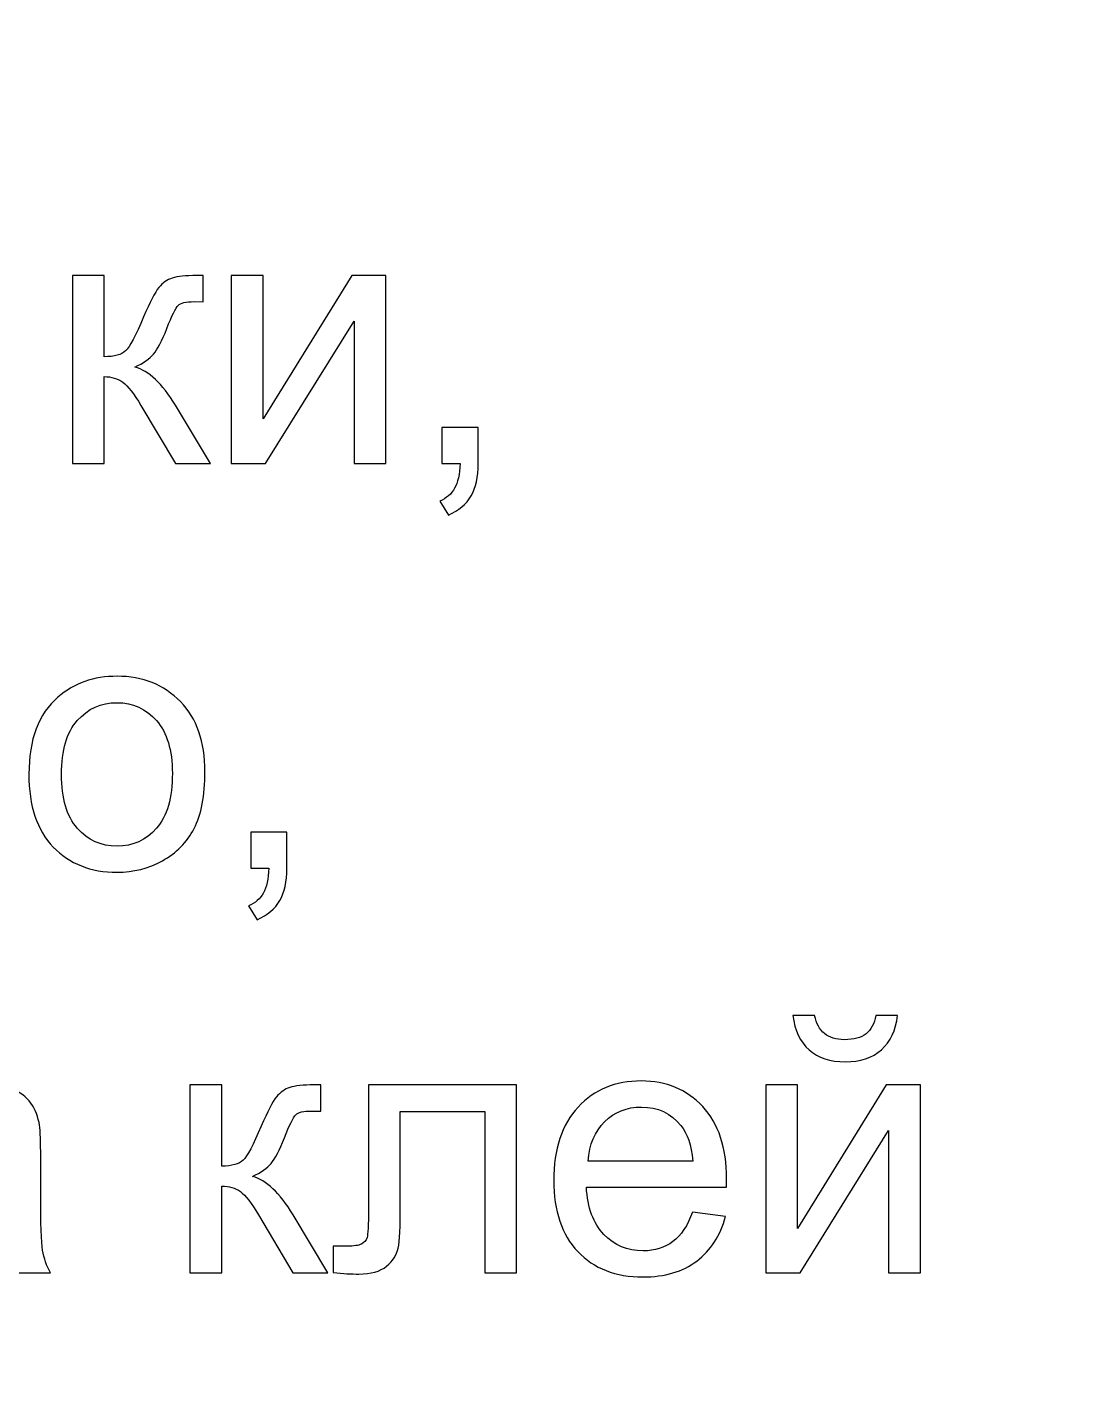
# Model space of a CAD drawing. Header units: centimetres. Extents: x -343 to 358, y -257 to 272.
# Drawn here: x -146.63 to -134.07, y -153.87 to -137.92 of the extents above; entities that cross this region are included whole.
import ezdxf

# ---------------------------------------------------------------- set-up
doc = ezdxf.new("R2010")
doc.units = ezdxf.units.CM
doc.header["$MEASUREMENT"] = 0
doc.layers.add('layer 1', color=7, linetype='Continuous')

msp = doc.modelspace()

# ---------------------------------------------------------------- linework, layer by layer
at = {"layer": 'layer 1', "color": 253, "lineweight": 20}
msp.add_open_spline([(-336.15246, -55.13063), (-336.15246, -55.13063), (-58.05242, -55.13063), (-58.05242, -55.13063), (-58.05242, -55.13063), (-54.20242, -55.13063), (-51.05242, -58.28063), (-51.05242, -62.13063), (-51.05242, -62.13063), (-51.05242, -62.13063), (-51.05242, -249.63733), (-51.05242, -249.63733), (-51.05242, -249.63733), (-51.05242, -253.48733), (-54.20242, -256.63733), (-58.05242, -256.63733), (-58.05242, -256.63733), (-58.05242, -256.63733), (-336.15246, -256.63733), (-336.15246, -256.63733), (-336.15246, -256.63733), (-340.00246, -256.63733), (-343.15246, -253.48733), (-343.15246, -249.63733), (-343.15246, -249.63733), (-343.15246, -249.63733), (-343.15246, -62.13063), (-343.15246, -62.13063), (-343.15246, -62.13063), (-343.15246, -58.28063), (-340.00246, -55.13063), (-336.15246, -55.13063)], degree=3, knots=[0, 0, 0, 0, 0.11111111, 0.11111111, 0.11111111, 0.11111111, 0.22222222, 0.22222222, 0.22222222, 0.22222222, 0.33333333, 0.33333333, 0.33333333, 0.33333333, 0.44444444, 0.44444444, 0.44444444, 0.44444444, 0.55555556, 0.55555556, 0.55555556, 0.55555556, 0.66666667, 0.66666667, 0.66666667, 0.66666667, 0.77777778, 0.77777778, 0.77777778, 0.77777778, 1, 1, 1, 1], dxfattribs=at)
at = {"layer": 'layer 1', "color": 242}
for points, knots in [([(-146.09619, -140.85827), (-146.09619, -140.85827), (-145.71884, -140.85827), (-145.71884, -140.85827), (-145.71884, -140.85827), (-145.71884, -140.85827), (-145.71884, -141.8188), (-145.71884, -141.8188), (-145.71884, -141.8188), (-145.59878, -141.8188), (-145.51445, -141.79593), (-145.46585, -141.74947), (-145.46585, -141.74947), (-145.41796, -141.70373), (-145.34721, -141.57009), (-145.25287, -141.34782), (-145.25287, -141.34782), (-145.17855, -141.17201), (-145.11851, -141.05623), (-145.07277, -141.00049), (-145.07277, -141.00049), (-145.02632, -140.94474), (-144.97343, -140.90686), (-144.9134, -140.88757), (-144.9134, -140.88757), (-144.85265, -140.86827), (-144.75617, -140.85827), (-144.62395, -140.85827), (-144.62395, -140.85827), (-144.62395, -140.85827), (-144.5482, -140.85827), (-144.5482, -140.85827), (-144.5482, -140.85827), (-144.5482, -140.85827), (-144.5482, -141.16915), (-144.5482, -141.16915), (-144.5482, -141.16915), (-144.5482, -141.16915), (-144.65326, -141.16701), (-144.65326, -141.16701), (-144.65326, -141.16701), (-144.7526, -141.16701), (-144.8162, -141.18202), (-144.84408, -141.21132), (-144.84408, -141.21132), (-144.87338, -141.24205), (-144.9184, -141.33353), (-144.97844, -141.48576), (-144.97844, -141.48576), (-145.03561, -141.63155), (-145.08778, -141.73232), (-145.13566, -141.78807), (-145.13566, -141.78807), (-145.18283, -141.84381), (-145.25645, -141.89455), (-145.35579, -141.94101), (-145.35579, -141.94101), (-145.19355, -141.9846), (-145.03347, -142.1354), (-144.87624, -142.39411), (-144.87624, -142.39411), (-144.87624, -142.39411), (-144.46244, -143.08378), (-144.46244, -143.08378), (-144.46244, -143.08378), (-144.46244, -143.08378), (-144.87695, -143.08378), (-144.87695, -143.08378), (-144.87695, -143.08378), (-144.87695, -143.08378), (-145.28503, -142.39626), (-145.28503, -142.39626), (-145.28503, -142.39626), (-145.36722, -142.2569), (-145.43869, -142.16542), (-145.49944, -142.12111), (-145.49944, -142.12111), (-145.5609, -142.0768), (-145.6338, -142.05464), (-145.71884, -142.05464), (-145.71884, -142.05464), (-145.71884, -142.05464), (-145.71884, -143.08378), (-145.71884, -143.08378), (-145.71884, -143.08378), (-145.71884, -143.08378), (-146.09619, -143.08378), (-146.09619, -143.08378), (-146.09619, -143.08378), (-146.09619, -143.08378), (-146.09619, -140.85827), (-146.09619, -140.85827)], [0, 0, 0, 0, 0.04166667, 0.04166667, 0.04166667, 0.04166667, 0.08333333, 0.08333333, 0.08333333, 0.08333333, 0.125, 0.125, 0.125, 0.125, 0.16666667, 0.16666667, 0.16666667, 0.16666667, 0.20833333, 0.20833333, 0.20833333, 0.20833333, 0.25, 0.25, 0.25, 0.25, 0.29166667, 0.29166667, 0.29166667, 0.29166667, 0.33333333, 0.33333333, 0.33333333, 0.33333333, 0.375, 0.375, 0.375, 0.375, 0.41666667, 0.41666667, 0.41666667, 0.41666667, 0.45833333, 0.45833333, 0.45833333, 0.45833333, 0.5, 0.5, 0.5, 0.5, 0.54166667, 0.54166667, 0.54166667, 0.54166667, 0.58333333, 0.58333333, 0.58333333, 0.58333333, 0.625, 0.625, 0.625, 0.625, 0.66666667, 0.66666667, 0.66666667, 0.66666667, 0.70833333, 0.70833333, 0.70833333, 0.70833333, 0.75, 0.75, 0.75, 0.75, 0.79166667, 0.79166667, 0.79166667, 0.79166667, 0.83333333, 0.83333333, 0.83333333, 0.83333333, 0.875, 0.875, 0.875, 0.875, 0.91666667, 0.91666667, 0.91666667, 0.91666667, 1, 1, 1, 1]), ([(-144.21587, -140.85827), (-144.21587, -140.85827), (-143.83852, -140.85827), (-143.83852, -140.85827), (-143.83852, -140.85827), (-143.83852, -140.85827), (-143.83852, -142.55563), (-143.83852, -142.55563), (-143.83852, -142.55563), (-143.83852, -142.55563), (-142.79008, -140.85827), (-142.79008, -140.85827), (-142.79008, -140.85827), (-142.79008, -140.85827), (-142.38486, -140.85827), (-142.38486, -140.85827), (-142.38486, -140.85827), (-142.38486, -140.85827), (-142.38486, -143.08378), (-142.38486, -143.08378), (-142.38486, -143.08378), (-142.38486, -143.08378), (-142.76221, -143.08378), (-142.76221, -143.08378), (-142.76221, -143.08378), (-142.76221, -143.08378), (-142.76221, -141.39714), (-142.76221, -141.39714), (-142.76221, -141.39714), (-142.76221, -141.39714), (-143.80921, -143.08378), (-143.80921, -143.08378), (-143.80921, -143.08378), (-143.80921, -143.08378), (-144.21587, -143.08378), (-144.21587, -143.08378), (-144.21587, -143.08378), (-144.21587, -143.08378), (-144.21587, -140.85827), (-144.21587, -140.85827)], [0, 0, 0, 0, 0.09090909, 0.09090909, 0.09090909, 0.09090909, 0.18181818, 0.18181818, 0.18181818, 0.18181818, 0.27272727, 0.27272727, 0.27272727, 0.27272727, 0.36363636, 0.36363636, 0.36363636, 0.36363636, 0.45454545, 0.45454545, 0.45454545, 0.45454545, 0.54545455, 0.54545455, 0.54545455, 0.54545455, 0.63636364, 0.63636364, 0.63636364, 0.63636364, 0.72727273, 0.72727273, 0.72727273, 0.72727273, 0.81818182, 0.81818182, 0.81818182, 0.81818182, 1, 1, 1, 1]), ([(-141.72163, -143.08378), (-141.72163, -143.08378), (-141.72163, -142.65497), (-141.72163, -142.65497), (-141.72163, -142.65497), (-141.72163, -142.65497), (-141.29282, -142.65497), (-141.29282, -142.65497), (-141.29282, -142.65497), (-141.29282, -142.65497), (-141.29282, -143.08378), (-141.29282, -143.08378), (-141.29282, -143.08378), (-141.29282, -143.24172), (-141.3207, -143.36965), (-141.37716, -143.46685), (-141.37716, -143.46685), (-141.4329, -143.56404), (-141.52224, -143.6398), (-141.64445, -143.69269), (-141.64445, -143.69269), (-141.64445, -143.69269), (-141.74736, -143.52974), (-141.74736, -143.52974), (-141.74736, -143.52974), (-141.66732, -143.49472), (-141.60871, -143.44326), (-141.57155, -143.37608), (-141.57155, -143.37608), (-141.53367, -143.30819), (-141.51223, -143.21099), (-141.50794, -143.08378), (-141.50794, -143.08378), (-141.50794, -143.08378), (-141.72163, -143.08378), (-141.72163, -143.08378)], [0, 0, 0, 0, 0.1, 0.1, 0.1, 0.1, 0.2, 0.2, 0.2, 0.2, 0.3, 0.3, 0.3, 0.3, 0.4, 0.4, 0.4, 0.4, 0.5, 0.5, 0.5, 0.5, 0.6, 0.6, 0.6, 0.6, 0.7, 0.7, 0.7, 0.7, 0.8, 0.8, 0.8, 0.8, 1, 1, 1, 1]), ([(-146.61074, -146.76152), (-146.61074, -146.35058), (-146.49639, -146.04613), (-146.26698, -145.84816), (-146.26698, -145.84816), (-146.07616, -145.68379), (-145.84246, -145.6016), (-145.56731, -145.6016), (-145.56731, -145.6016), (-145.26214, -145.6016), (-145.012, -145.70165), (-144.81761, -145.90176), (-144.81761, -145.90176), (-144.62393, -146.10116), (-144.52674, -146.37774), (-144.52674, -146.73008), (-144.52674, -146.73008), (-144.52674, -147.01595), (-144.56962, -147.24036), (-144.65538, -147.40402), (-144.65538, -147.40402), (-144.74114, -147.56768), (-144.86621, -147.6949), (-145.03059, -147.78566), (-145.03059, -147.78566), (-145.19425, -147.87642), (-145.37363, -147.92145), (-145.56731, -147.92145), (-145.56731, -147.92145), (-145.87891, -147.92145), (-146.13048, -147.82211), (-146.32273, -147.62271), (-146.32273, -147.62271), (-146.51498, -147.42332), (-146.61074, -147.13602), (-146.61074, -146.76152)], [0, 0, 0, 0, 0.1, 0.1, 0.1, 0.1, 0.2, 0.2, 0.2, 0.2, 0.3, 0.3, 0.3, 0.3, 0.4, 0.4, 0.4, 0.4, 0.5, 0.5, 0.5, 0.5, 0.6, 0.6, 0.6, 0.6, 0.7, 0.7, 0.7, 0.7, 0.8, 0.8, 0.8, 0.8, 1, 1, 1, 1]), ([(-146.22482, -146.76224), (-146.22482, -147.04668), (-146.16264, -147.25966), (-146.03828, -147.40045), (-146.03828, -147.40045), (-145.91322, -147.54195), (-145.7567, -147.61271), (-145.56731, -147.61271), (-145.56731, -147.61271), (-145.38006, -147.61271), (-145.22426, -147.54195), (-145.0992, -147.39973), (-145.0992, -147.39973), (-144.97484, -147.25751), (-144.91266, -147.04096), (-144.91266, -146.75009), (-144.91266, -146.75009), (-144.91266, -146.47565), (-144.97556, -146.26768), (-145.10062, -146.12689), (-145.10062, -146.12689), (-145.22569, -145.98538), (-145.38149, -145.91463), (-145.56731, -145.91463), (-145.56731, -145.91463), (-145.7567, -145.91463), (-145.91322, -145.98467), (-146.03828, -146.12546), (-146.03828, -146.12546), (-146.16264, -146.26625), (-146.22482, -146.47851), (-146.22482, -146.76224)], [0, 0, 0, 0, 0.11111111, 0.11111111, 0.11111111, 0.11111111, 0.22222222, 0.22222222, 0.22222222, 0.22222222, 0.33333333, 0.33333333, 0.33333333, 0.33333333, 0.44444444, 0.44444444, 0.44444444, 0.44444444, 0.55555556, 0.55555556, 0.55555556, 0.55555556, 0.66666667, 0.66666667, 0.66666667, 0.66666667, 0.77777778, 0.77777778, 0.77777778, 0.77777778, 1, 1, 1, 1]), ([(-143.98572, -147.87428), (-143.98572, -147.87428), (-143.98572, -147.44547), (-143.98572, -147.44547), (-143.98572, -147.44547), (-143.98572, -147.44547), (-143.55691, -147.44547), (-143.55691, -147.44547), (-143.55691, -147.44547), (-143.55691, -147.44547), (-143.55691, -147.87428), (-143.55691, -147.87428), (-143.55691, -147.87428), (-143.55691, -148.03222), (-143.58479, -148.16015), (-143.64125, -148.25735), (-143.64125, -148.25735), (-143.69699, -148.35454), (-143.78633, -148.4303), (-143.90854, -148.48319), (-143.90854, -148.48319), (-143.90854, -148.48319), (-144.01145, -148.32024), (-144.01145, -148.32024), (-144.01145, -148.32024), (-143.93141, -148.28522), (-143.8728, -148.23376), (-143.83564, -148.16658), (-143.83564, -148.16658), (-143.79776, -148.09869), (-143.77632, -148.00149), (-143.77203, -147.87428), (-143.77203, -147.87428), (-143.77203, -147.87428), (-143.98572, -147.87428), (-143.98572, -147.87428)], [0, 0, 0, 0, 0.1, 0.1, 0.1, 0.1, 0.2, 0.2, 0.2, 0.2, 0.3, 0.3, 0.3, 0.3, 0.4, 0.4, 0.4, 0.4, 0.5, 0.5, 0.5, 0.5, 0.6, 0.6, 0.6, 0.6, 0.7, 0.7, 0.7, 0.7, 0.8, 0.8, 0.8, 0.8, 1, 1, 1, 1]), ([(-136.58592, -149.61596), (-136.58592, -149.61596), (-136.32864, -149.61596), (-136.32864, -149.61596), (-136.32864, -149.61596), (-136.34936, -149.79248), (-136.41368, -149.92827), (-136.52088, -150.02261), (-136.52088, -150.02261), (-136.62809, -150.11766), (-136.77031, -150.16483), (-136.94826, -150.16483), (-136.94826, -150.16483), (-137.12693, -150.16483), (-137.26987, -150.11766), (-137.37636, -150.02404), (-137.37636, -150.02404), (-137.48284, -149.9297), (-137.54716, -149.79391), (-137.56789, -149.61596), (-137.56789, -149.61596), (-137.56789, -149.61596), (-137.31061, -149.61596), (-137.31061, -149.61596), (-137.31061, -149.61596), (-137.29131, -149.71244), (-137.252, -149.78462), (-137.19411, -149.83179), (-137.19411, -149.83179), (-137.13622, -149.87967), (-137.05761, -149.90326), (-136.9597, -149.90326), (-136.9597, -149.90326), (-136.84606, -149.90326), (-136.7603, -149.88039), (-136.70241, -149.83393), (-136.70241, -149.83393), (-136.64452, -149.78819), (-136.60522, -149.7153), (-136.58592, -149.61596)], [0, 0, 0, 0, 0.09090909, 0.09090909, 0.09090909, 0.09090909, 0.18181818, 0.18181818, 0.18181818, 0.18181818, 0.27272727, 0.27272727, 0.27272727, 0.27272727, 0.36363636, 0.36363636, 0.36363636, 0.36363636, 0.45454545, 0.45454545, 0.45454545, 0.45454545, 0.54545455, 0.54545455, 0.54545455, 0.54545455, 0.63636364, 0.63636364, 0.63636364, 0.63636364, 0.72727273, 0.72727273, 0.72727273, 0.72727273, 0.81818182, 0.81818182, 0.81818182, 0.81818182, 1, 1, 1, 1]), ([(-146.823, -152.38605), (-146.96307, -152.50541), (-147.09815, -152.58902), (-147.22751, -152.63834), (-147.22751, -152.63834), (-147.35686, -152.68765), (-147.49551, -152.71195), (-147.64416, -152.71195), (-147.64416, -152.71195), (-147.88859, -152.71195), (-148.07655, -152.65263), (-148.20805, -152.53328), (-148.20805, -152.53328), (-148.33955, -152.41464), (-148.4053, -152.26242), (-148.4053, -152.07731), (-148.4053, -152.07731), (-148.4053, -151.96868), (-148.38029, -151.86934), (-148.33097, -151.77929), (-148.33097, -151.77929), (-148.28094, -151.68924), (-148.21591, -151.61777), (-148.13586, -151.56346), (-148.13586, -151.56346), (-148.05511, -151.50914), (-147.96506, -151.46769), (-147.86429, -151.43982), (-147.86429, -151.43982), (-147.78996, -151.42052), (-147.67775, -151.40194), (-147.52839, -151.38336), (-147.52839, -151.38336), (-147.22393, -151.34762), (-146.99881, -151.30403), (-146.85516, -151.254), (-146.85516, -151.254), (-146.85373, -151.20254), (-146.85301, -151.16967), (-146.85301, -151.15609), (-146.85301, -151.15609), (-146.85301, -151.00315), (-146.88875, -150.89523), (-146.96022, -150.83234), (-146.96022, -150.83234), (-147.0567, -150.74729), (-147.20035, -150.70513), (-147.39045, -150.70513), (-147.39045, -150.70513), (-147.56841, -150.70513), (-147.69991, -150.73657), (-147.78424, -150.79875), (-147.78424, -150.79875), (-147.86929, -150.86093), (-147.93147, -150.97099), (-147.9722, -151.12965), (-147.9722, -151.12965), (-147.9722, -151.12965), (-148.34098, -151.07819), (-148.34098, -151.07819), (-148.34098, -151.07819), (-148.30739, -150.92025), (-148.25236, -150.79232), (-148.17517, -150.69512), (-148.17517, -150.69512), (-148.09799, -150.59793), (-147.9865, -150.5236), (-147.8407, -150.47071), (-147.8407, -150.47071), (-147.69562, -150.41854), (-147.52624, -150.3921), (-147.33471, -150.3921), (-147.33471, -150.3921), (-147.1446, -150.3921), (-146.98952, -150.41425), (-146.87017, -150.45928), (-146.87017, -150.45928), (-146.75153, -150.5043), (-146.66362, -150.56005), (-146.60788, -150.62794), (-146.60788, -150.62794), (-146.55213, -150.69584), (-146.51283, -150.7816), (-146.48996, -150.88523), (-146.48996, -150.88523), (-146.47781, -150.94955), (-146.47138, -151.06533), (-146.47138, -151.23185), (-146.47138, -151.23185), (-146.47138, -151.23185), (-146.47138, -151.73212), (-146.47138, -151.73212), (-146.47138, -151.73212), (-146.47138, -152.0816), (-146.46351, -152.30244), (-146.44779, -152.39606), (-146.44779, -152.39606), (-146.43278, -152.48968), (-146.40134, -152.57902), (-146.3556, -152.66478), (-146.3556, -152.66478), (-146.3556, -152.66478), (-146.7501, -152.66478), (-146.7501, -152.66478), (-146.7501, -152.66478), (-146.78798, -152.58545), (-146.81228, -152.49254), (-146.823, -152.38605)], [0, 0, 0, 0, 0.03571429, 0.03571429, 0.03571429, 0.03571429, 0.07142857, 0.07142857, 0.07142857, 0.07142857, 0.10714286, 0.10714286, 0.10714286, 0.10714286, 0.14285714, 0.14285714, 0.14285714, 0.14285714, 0.17857143, 0.17857143, 0.17857143, 0.17857143, 0.21428571, 0.21428571, 0.21428571, 0.21428571, 0.25, 0.25, 0.25, 0.25, 0.28571429, 0.28571429, 0.28571429, 0.28571429, 0.32142857, 0.32142857, 0.32142857, 0.32142857, 0.35714286, 0.35714286, 0.35714286, 0.35714286, 0.39285714, 0.39285714, 0.39285714, 0.39285714, 0.42857143, 0.42857143, 0.42857143, 0.42857143, 0.46428571, 0.46428571, 0.46428571, 0.46428571, 0.5, 0.5, 0.5, 0.5, 0.53571429, 0.53571429, 0.53571429, 0.53571429, 0.57142857, 0.57142857, 0.57142857, 0.57142857, 0.60714286, 0.60714286, 0.60714286, 0.60714286, 0.64285714, 0.64285714, 0.64285714, 0.64285714, 0.67857143, 0.67857143, 0.67857143, 0.67857143, 0.71428571, 0.71428571, 0.71428571, 0.71428571, 0.75, 0.75, 0.75, 0.75, 0.78571429, 0.78571429, 0.78571429, 0.78571429, 0.82142857, 0.82142857, 0.82142857, 0.82142857, 0.85714286, 0.85714286, 0.85714286, 0.85714286, 0.89285714, 0.89285714, 0.89285714, 0.89285714, 0.92857143, 0.92857143, 0.92857143, 0.92857143, 1, 1, 1, 1]), ([(-144.70468, -150.43927), (-144.70468, -150.43927), (-144.32733, -150.43927), (-144.32733, -150.43927), (-144.32733, -150.43927), (-144.32733, -150.43927), (-144.32733, -151.3998), (-144.32733, -151.3998), (-144.32733, -151.3998), (-144.20727, -151.3998), (-144.12294, -151.37693), (-144.07434, -151.33047), (-144.07434, -151.33047), (-144.02645, -151.28473), (-143.9557, -151.15109), (-143.86136, -150.92882), (-143.86136, -150.92882), (-143.78704, -150.75301), (-143.727, -150.63723), (-143.68126, -150.58149), (-143.68126, -150.58149), (-143.63481, -150.52574), (-143.58192, -150.48786), (-143.52189, -150.46857), (-143.52189, -150.46857), (-143.46114, -150.44927), (-143.36466, -150.43927), (-143.23244, -150.43927), (-143.23244, -150.43927), (-143.23244, -150.43927), (-143.15669, -150.43927), (-143.15669, -150.43927), (-143.15669, -150.43927), (-143.15669, -150.43927), (-143.15669, -150.75015), (-143.15669, -150.75015), (-143.15669, -150.75015), (-143.15669, -150.75015), (-143.26175, -150.74801), (-143.26175, -150.74801), (-143.26175, -150.74801), (-143.36109, -150.74801), (-143.42469, -150.76302), (-143.45257, -150.79232), (-143.45257, -150.79232), (-143.48187, -150.82305), (-143.52689, -150.91453), (-143.58693, -151.06676), (-143.58693, -151.06676), (-143.6441, -151.21255), (-143.69627, -151.31332), (-143.74415, -151.36907), (-143.74415, -151.36907), (-143.79132, -151.42481), (-143.86494, -151.47555), (-143.96428, -151.52201), (-143.96428, -151.52201), (-143.80204, -151.5656), (-143.64196, -151.7164), (-143.48473, -151.97511), (-143.48473, -151.97511), (-143.48473, -151.97511), (-143.07093, -152.66478), (-143.07093, -152.66478), (-143.07093, -152.66478), (-143.07093, -152.66478), (-143.48544, -152.66478), (-143.48544, -152.66478), (-143.48544, -152.66478), (-143.48544, -152.66478), (-143.89352, -151.97726), (-143.89352, -151.97726), (-143.89352, -151.97726), (-143.97571, -151.8379), (-144.04718, -151.74642), (-144.10793, -151.70211), (-144.10793, -151.70211), (-144.16939, -151.6578), (-144.24229, -151.63564), (-144.32733, -151.63564), (-144.32733, -151.63564), (-144.32733, -151.63564), (-144.32733, -152.66478), (-144.32733, -152.66478), (-144.32733, -152.66478), (-144.32733, -152.66478), (-144.70468, -152.66478), (-144.70468, -152.66478), (-144.70468, -152.66478), (-144.70468, -152.66478), (-144.70468, -150.43927), (-144.70468, -150.43927)], [0, 0, 0, 0, 0.04166667, 0.04166667, 0.04166667, 0.04166667, 0.08333333, 0.08333333, 0.08333333, 0.08333333, 0.125, 0.125, 0.125, 0.125, 0.16666667, 0.16666667, 0.16666667, 0.16666667, 0.20833333, 0.20833333, 0.20833333, 0.20833333, 0.25, 0.25, 0.25, 0.25, 0.29166667, 0.29166667, 0.29166667, 0.29166667, 0.33333333, 0.33333333, 0.33333333, 0.33333333, 0.375, 0.375, 0.375, 0.375, 0.41666667, 0.41666667, 0.41666667, 0.41666667, 0.45833333, 0.45833333, 0.45833333, 0.45833333, 0.5, 0.5, 0.5, 0.5, 0.54166667, 0.54166667, 0.54166667, 0.54166667, 0.58333333, 0.58333333, 0.58333333, 0.58333333, 0.625, 0.625, 0.625, 0.625, 0.66666667, 0.66666667, 0.66666667, 0.66666667, 0.70833333, 0.70833333, 0.70833333, 0.70833333, 0.75, 0.75, 0.75, 0.75, 0.79166667, 0.79166667, 0.79166667, 0.79166667, 0.83333333, 0.83333333, 0.83333333, 0.83333333, 0.875, 0.875, 0.875, 0.875, 0.91666667, 0.91666667, 0.91666667, 0.91666667, 1, 1, 1, 1]), ([(-142.59209, -150.43927), (-142.59209, -150.43927), (-140.83826, -150.43927), (-140.83826, -150.43927), (-140.83826, -150.43927), (-140.83826, -150.43927), (-140.83826, -152.66264), (-140.83826, -152.66264), (-140.83826, -152.66264), (-140.83826, -152.66264), (-141.21562, -152.66264), (-141.21562, -152.66264), (-141.21562, -152.66264), (-141.21562, -152.66264), (-141.21562, -150.7523), (-141.21562, -150.7523), (-141.21562, -150.7523), (-141.21562, -150.7523), (-142.21474, -150.7523), (-142.21474, -150.7523), (-142.21474, -150.7523), (-142.21474, -150.7523), (-142.21474, -151.85934), (-142.21474, -151.85934), (-142.21474, -151.85934), (-142.21474, -152.11734), (-142.22331, -152.28743), (-142.23975, -152.37033), (-142.23975, -152.37033), (-142.2569, -152.45252), (-142.30264, -152.52399), (-142.37769, -152.58545), (-142.37769, -152.58545), (-142.45344, -152.64691), (-142.56207, -152.67764), (-142.70429, -152.67764), (-142.70429, -152.67764), (-142.7922, -152.67764), (-142.89368, -152.67193), (-143.00803, -152.66121), (-143.00803, -152.66121), (-143.00803, -152.66121), (-143.00803, -152.34746), (-143.00803, -152.34746), (-143.00803, -152.34746), (-143.00803, -152.34746), (-142.84294, -152.34746), (-142.84294, -152.34746), (-142.84294, -152.34746), (-142.76504, -152.34746), (-142.7093, -152.3396), (-142.67571, -152.32316), (-142.67571, -152.32316), (-142.64212, -152.30744), (-142.61996, -152.28171), (-142.60853, -152.24669), (-142.60853, -152.24669), (-142.59781, -152.21167), (-142.59209, -152.09804), (-142.59209, -151.90579), (-142.59209, -151.90579), (-142.59209, -151.90579), (-142.59209, -150.43927), (-142.59209, -150.43927)], [0, 0, 0, 0, 0.05882353, 0.05882353, 0.05882353, 0.05882353, 0.11764706, 0.11764706, 0.11764706, 0.11764706, 0.17647059, 0.17647059, 0.17647059, 0.17647059, 0.23529412, 0.23529412, 0.23529412, 0.23529412, 0.29411765, 0.29411765, 0.29411765, 0.29411765, 0.35294118, 0.35294118, 0.35294118, 0.35294118, 0.41176471, 0.41176471, 0.41176471, 0.41176471, 0.47058824, 0.47058824, 0.47058824, 0.47058824, 0.52941176, 0.52941176, 0.52941176, 0.52941176, 0.58823529, 0.58823529, 0.58823529, 0.58823529, 0.64705882, 0.64705882, 0.64705882, 0.64705882, 0.70588235, 0.70588235, 0.70588235, 0.70588235, 0.76470588, 0.76470588, 0.76470588, 0.76470588, 0.82352941, 0.82352941, 0.82352941, 0.82352941, 0.88235294, 0.88235294, 0.88235294, 0.88235294, 1, 1, 1, 1]), ([(-138.75641, -151.94438), (-138.75641, -151.94438), (-138.36619, -151.99584), (-138.36619, -151.99584), (-138.36619, -151.99584), (-138.42694, -152.22239), (-138.54057, -152.39892), (-138.70638, -152.52399), (-138.70638, -152.52399), (-138.87218, -152.64906), (-139.08373, -152.71195), (-139.34173, -152.71195), (-139.34173, -152.71195), (-139.66619, -152.71195), (-139.92348, -152.61189), (-140.11358, -152.41178), (-140.11358, -152.41178), (-140.30369, -152.21239), (-140.39874, -151.93152), (-140.39874, -151.5706), (-140.39874, -151.5706), (-140.39874, -151.19754), (-140.30297, -150.90738), (-140.11072, -150.70155), (-140.11072, -150.70155), (-139.91848, -150.49501), (-139.66905, -150.3921), (-139.36246, -150.3921), (-139.36246, -150.3921), (-139.06586, -150.3921), (-138.82359, -150.49287), (-138.63563, -150.69512), (-138.63563, -150.69512), (-138.44766, -150.89738), (-138.35333, -151.18182), (-138.35333, -151.54845), (-138.35333, -151.54845), (-138.35333, -151.5706), (-138.35404, -151.60419), (-138.35547, -151.64851), (-138.35547, -151.64851), (-138.35547, -151.64851), (-140.01281, -151.64851), (-140.01281, -151.64851), (-140.01281, -151.64851), (-139.99852, -151.89221), (-139.92991, -152.07946), (-139.80556, -152.20881), (-139.80556, -152.20881), (-139.68192, -152.33817), (-139.52683, -152.40321), (-139.34173, -152.40321), (-139.34173, -152.40321), (-139.2038, -152.40321), (-139.08587, -152.36676), (-138.98868, -152.29386), (-138.98868, -152.29386), (-138.89077, -152.22096), (-138.81358, -152.10447), (-138.75641, -151.94438)], [0, 0, 0, 0, 0.0625, 0.0625, 0.0625, 0.0625, 0.125, 0.125, 0.125, 0.125, 0.1875, 0.1875, 0.1875, 0.1875, 0.25, 0.25, 0.25, 0.25, 0.3125, 0.3125, 0.3125, 0.3125, 0.375, 0.375, 0.375, 0.375, 0.4375, 0.4375, 0.4375, 0.4375, 0.5, 0.5, 0.5, 0.5, 0.5625, 0.5625, 0.5625, 0.5625, 0.625, 0.625, 0.625, 0.625, 0.6875, 0.6875, 0.6875, 0.6875, 0.75, 0.75, 0.75, 0.75, 0.8125, 0.8125, 0.8125, 0.8125, 0.875, 0.875, 0.875, 0.875, 1, 1, 1, 1]), ([(-137.8895, -150.43927), (-137.8895, -150.43927), (-137.51215, -150.43927), (-137.51215, -150.43927), (-137.51215, -150.43927), (-137.51215, -150.43927), (-137.51215, -152.13663), (-137.51215, -152.13663), (-137.51215, -152.13663), (-137.51215, -152.13663), (-136.46371, -150.43927), (-136.46371, -150.43927), (-136.46371, -150.43927), (-136.46371, -150.43927), (-136.05849, -150.43927), (-136.05849, -150.43927), (-136.05849, -150.43927), (-136.05849, -150.43927), (-136.05849, -152.66478), (-136.05849, -152.66478), (-136.05849, -152.66478), (-136.05849, -152.66478), (-136.43584, -152.66478), (-136.43584, -152.66478), (-136.43584, -152.66478), (-136.43584, -152.66478), (-136.43584, -150.97814), (-136.43584, -150.97814), (-136.43584, -150.97814), (-136.43584, -150.97814), (-137.48284, -152.66478), (-137.48284, -152.66478), (-137.48284, -152.66478), (-137.48284, -152.66478), (-137.8895, -152.66478), (-137.8895, -152.66478), (-137.8895, -152.66478), (-137.8895, -152.66478), (-137.8895, -150.43927), (-137.8895, -150.43927)], [0, 0, 0, 0, 0.09090909, 0.09090909, 0.09090909, 0.09090909, 0.18181818, 0.18181818, 0.18181818, 0.18181818, 0.27272727, 0.27272727, 0.27272727, 0.27272727, 0.36363636, 0.36363636, 0.36363636, 0.36363636, 0.45454545, 0.45454545, 0.45454545, 0.45454545, 0.54545455, 0.54545455, 0.54545455, 0.54545455, 0.63636364, 0.63636364, 0.63636364, 0.63636364, 0.72727273, 0.72727273, 0.72727273, 0.72727273, 0.81818182, 0.81818182, 0.81818182, 0.81818182, 1, 1, 1, 1]), ([(-139.99137, -151.33976), (-139.99137, -151.33976), (-138.75212, -151.33976), (-138.75212, -151.33976), (-138.75212, -151.33976), (-138.76856, -151.15252), (-138.81644, -151.01244), (-138.89434, -150.91882), (-138.89434, -150.91882), (-139.01369, -150.77374), (-139.16949, -150.70084), (-139.36031, -150.70084), (-139.36031, -150.70084), (-139.53326, -150.70084), (-139.67834, -150.75873), (-139.79627, -150.87451), (-139.79627, -150.87451), (-139.91347, -150.99028), (-139.97851, -151.14537), (-139.99137, -151.33976)], [0, 0, 0, 0, 0.16666667, 0.16666667, 0.16666667, 0.16666667, 0.33333333, 0.33333333, 0.33333333, 0.33333333, 0.5, 0.5, 0.5, 0.5, 0.66666667, 0.66666667, 0.66666667, 0.66666667, 1, 1, 1, 1])]:
    msp.add_open_spline(points, degree=3, knots=knots, dxfattribs=at)

doc.saveas('drawing.dxf')
